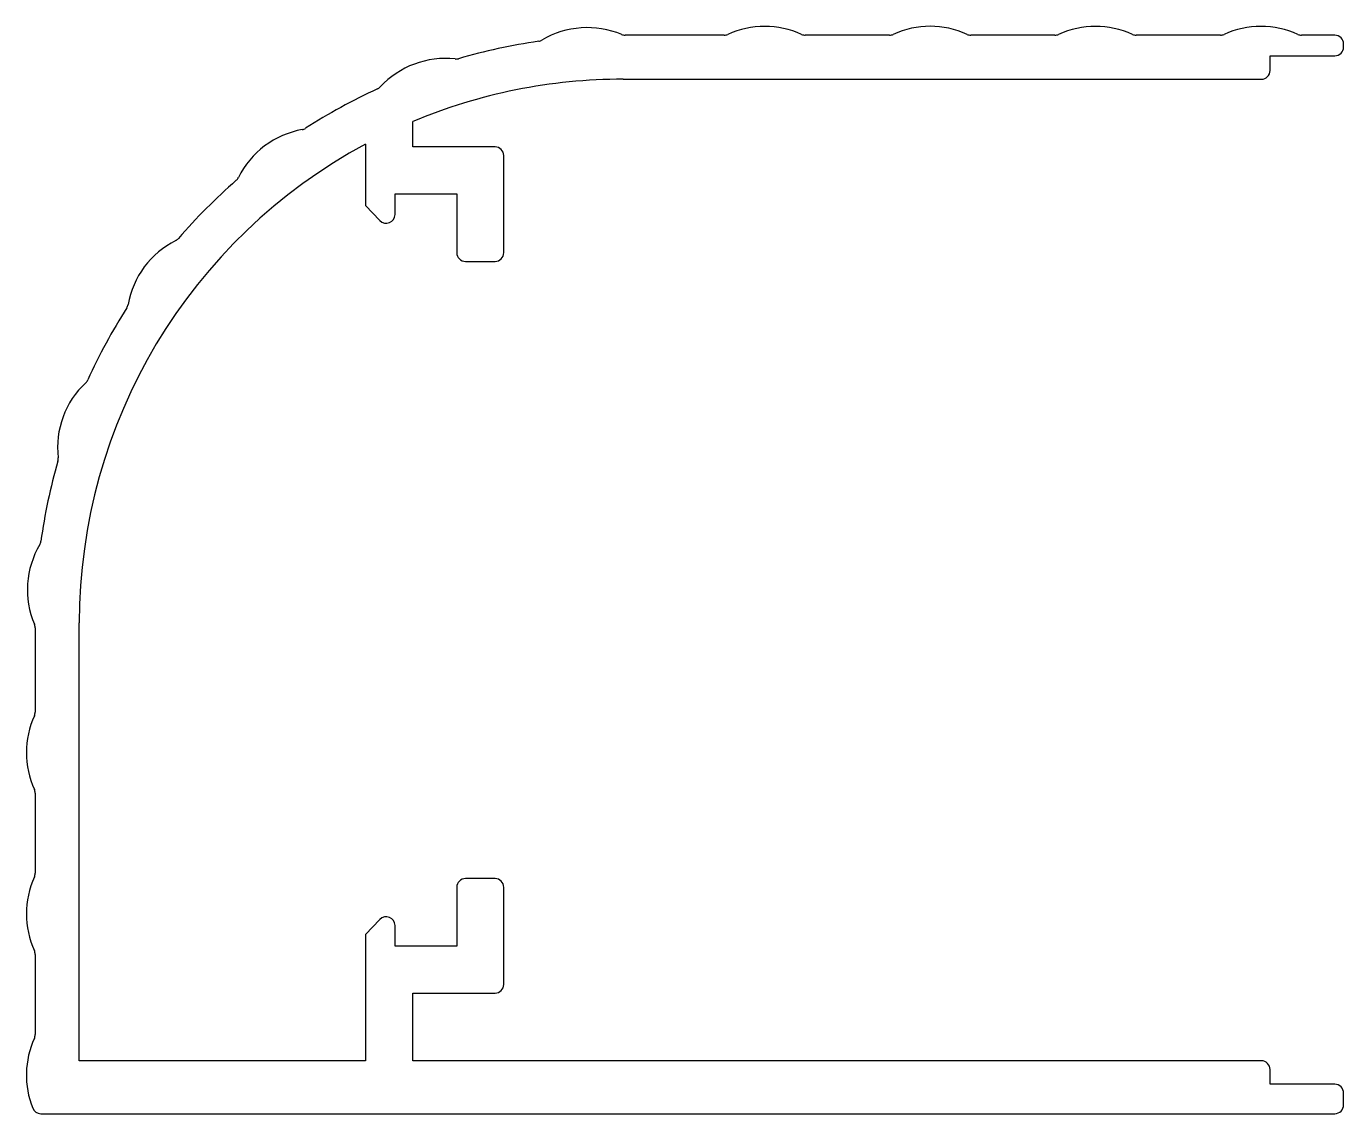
# Model space of a CAD drawing. Extents: x 1701.5 to 1746.3, y 2195.7 to 2232.7.
import ezdxf

# ---------------------------------------------------------------- set-up
doc = ezdxf.new("R2010")
doc.units = 0
doc.layers.get('0').update_dxf_attribs({"linetype": 'CONTINUOUS'})

msp = doc.modelspace()

# ---------------------------------------------------------------- linework, layer by layer
for p, q in [((1725.279, 2232.363), (1721.907, 2232.363)), ((1730.904, 2232.363), (1728.038, 2232.363)), ((1736.529, 2232.363), (1733.663, 2232.363)), ((1742.154, 2232.363), (1739.288, 2232.363)), ((1746.046, 2232.363), (1744.913, 2232.363)), ((1746.346, 2231.963), (1746.346, 2232.063)), ((1743.846, 2231.663), (1746.046, 2231.663)), ((1743.846, 2231.163), (1743.846, 2231.663)), ((1721.846, 2230.863), (1743.546, 2230.863)), ((1714.685, 2228.563), (1714.685, 2229.421)), ((1713.085, 2228.657), (1713.085, 2226.564)), ((1717.485, 2228.563), (1714.685, 2228.563)), ((1717.784, 2224.963), (1717.784, 2228.263)), ((1713.085, 2226.564), (1713.568, 2226.056)), ((1714.085, 2226.263), (1714.085, 2226.963)), ((1714.085, 2226.963), (1716.184, 2226.963)), ((1716.184, 2226.963), (1716.184, 2224.963)), ((1716.484, 2224.663), (1717.485, 2224.663)), ((1703.346, 2197.463), (1703.346, 2212.363)), ((1701.846, 2212.201), (1701.846, 2209.33)), ((1701.846, 2206.571), (1701.846, 2203.842)), ((1716.184, 2203.364), (1716.184, 2201.364)), ((1717.485, 2203.664), (1716.484, 2203.664)), ((1717.784, 2200.064), (1717.784, 2203.364)), ((1713.568, 2202.271), (1713.085, 2201.763)), ((1714.085, 2201.364), (1714.085, 2202.064)), ((1713.085, 2201.763), (1713.085, 2197.463)), ((1701.846, 2201.084), (1701.846, 2198.355)), ((1716.184, 2201.364), (1714.085, 2201.364)), ((1714.685, 2197.463), (1714.685, 2199.764)), ((1714.685, 2199.764), (1717.485, 2199.764)), ((1713.085, 2197.463), (1703.346, 2197.463)), ((1743.546, 2197.463), (1714.685, 2197.463)), ((1743.846, 2196.663), (1743.846, 2197.163)), ((1746.046, 2196.663), (1743.846, 2196.663)), ((1746.346, 2195.963), (1746.346, 2196.363)), ((1702.041, 2195.663), (1746.046, 2195.663))]:
    msp.add_line(p, q)
for centre, radius, start, end in [((1720.627, 2229.599), 3.021, 67.3143, 120.782), ((1721.907, 2232.663), 0.3, 247.3145, 270.0003), ((1725.279, 2232.663), 0.3, 270.0036, 294.541), ((1726.658, 2229.642), 3.021, 65.4593, 114.5407), ((1728.038, 2232.663), 0.3, 245.4595, 270.0003), ((1730.904, 2232.663), 0.3, 270.0036, 294.541), ((1732.283, 2229.643), 3.021, 65.4587, 114.5413), ((1733.663, 2232.663), 0.3, 245.4595, 270.0003), ((1736.529, 2232.663), 0.3, 269.9978, 294.541), ((1737.908, 2229.642), 3.021, 65.4593, 114.5407), ((1739.288, 2232.663), 0.3, 245.4595, 270.0003), ((1742.154, 2232.663), 0.3, 269.9978, 294.541), ((1743.533, 2229.642), 3.021, 65.4593, 114.5407), ((1744.913, 2232.663), 0.3, 245.4595, 270.0003), ((1721.846, 2212.363), 20, 98.2667, 106.2644), ((1718.927, 2232.453), 0.3, 278.2726, 300.7839), ((1746.046, 2232.063), 0.3, 359.9994, 89.9977), ((1746.046, 2231.963), 0.3, 270.0023, 0.0006), ((1715.799, 2228.55), 3.021, 83.7485, 137.2214), ((1716.16, 2231.851), 0.3, 263.7515, 286.263), ((1743.546, 2231.163), 0.3, 270.0023, 359.9999), ((1713.361, 2230.805), 0.3, 294.7044, 317.2207), ((1721.846, 2212.363), 18.5, 89.9999, 112.7736), ((1721.846, 2212.364), 20, 114.7061, 122.7037), ((1711.465, 2226.177), 3.021, 100.189, 153.6606), ((1710.878, 2229.445), 0.3, 280.1853, 302.7024), ((1721.846, 2212.363), 18.5, 118.2667, 180), ((1717.484, 2228.263), 0.3, 360, 89.9977), ((1708.489, 2227.65), 0.3, 311.1261, 333.6465), ((1721.846, 2212.364), 20, 131.1452, 139.1429), ((1713.785, 2226.263), 0.3, 223.5941, 0.0042), ((1707.981, 2222.674), 3.021, 116.6268, 170.0994), ((1706.492, 2225.643), 0.3, 296.6388, 319.1493), ((1716.484, 2224.963), 0.3, 180.0001, 269.9977), ((1717.484, 2224.963), 0.3, 270.0023, 359.9999), ((1721.846, 2212.363), 20, 147.584, 155.5817), ((1704.709, 2223.246), 0.3, 327.5834, 350.0988), ((1705.629, 2218.329), 3.021, 133.0657, 186.5382), ((1703.362, 2220.755), 0.3, 313.079, 335.5909), ((1721.846, 2212.363), 20, 164.023, 172.0206), ((1702.33, 2217.951), 0.3, 344.0332, 6.5484), ((1704.604, 2213.496), 3.021, 149.5055, 202.9486), ((1701.742, 2215.181), 0.3, 329.5154, 352.0291), ((1701.546, 2212.201), 0.3, 359.9914, 22.9392), ((1704.567, 2207.951), 3.021, 155.4591, 204.5407), ((1701.546, 2209.33), 0.3, 335.4648, 0.0051), ((1701.546, 2206.571), 0.3, 359.9965, 24.537), ((1704.567, 2202.463), 3.021, 155.4591, 204.5407), ((1701.546, 2203.842), 0.3, 335.4648, 0.0051), ((1716.484, 2203.364), 0.3, 90.0023, 179.9999), ((1717.484, 2203.364), 0.3, 0.0001, 89.9977), ((1713.785, 2202.064), 0.3, 359.9958, 136.4059), ((1701.546, 2201.084), 0.3, 359.9965, 24.537), ((1717.484, 2200.064), 0.3, 270.0023, 0), ((1701.546, 2198.355), 0.3, 335.463, 0.0033), ((1704.567, 2196.976), 3.021, 155.4592, 201.8451), ((1743.546, 2197.163), 0.3, 0.0001, 89.9977), ((1746.046, 2196.363), 0.3, 359.9994, 89.9977), ((1702.041, 2195.963), 0.3, 201.8449, 269.9961), ((1746.046, 2195.963), 0.3, 270.0023, 0.0006)]:
    msp.add_arc(centre, radius, start, end)

doc.saveas('drawing.dxf')
